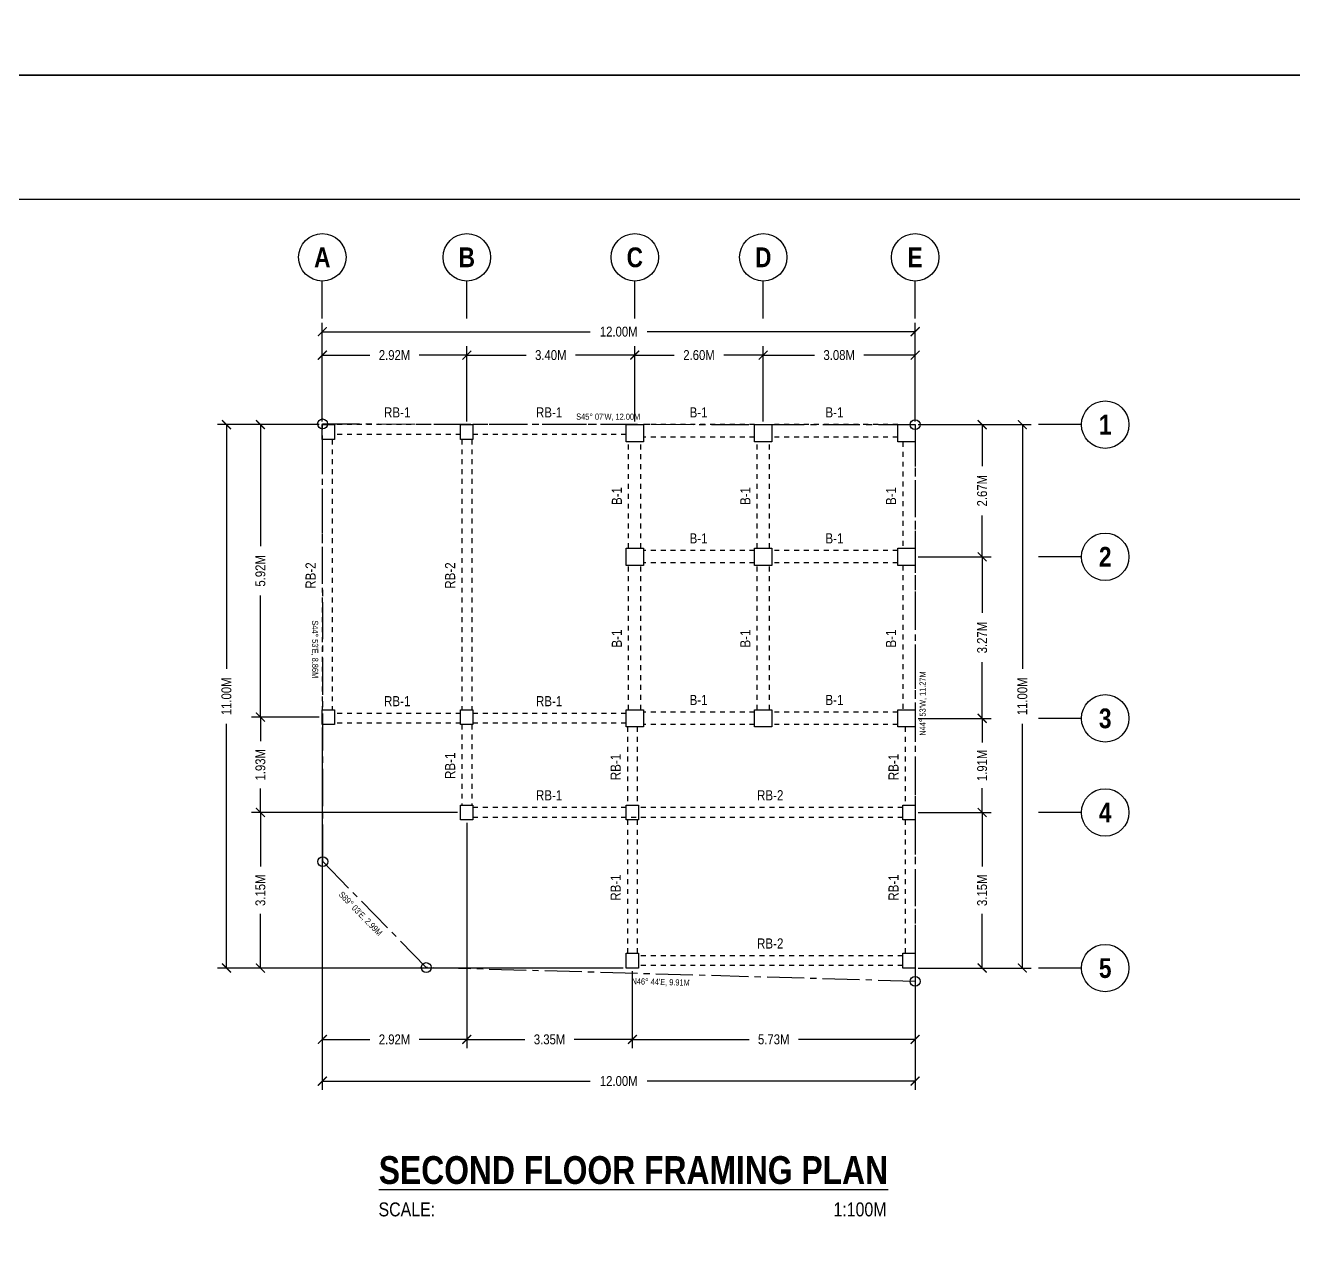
# Model space of a CAD drawing. Header units: inches. Extents: x 7263 to 14962, y 1317 to 2926.
# Drawn here: x 7289.4 to 7315.07, y 1446.5 to 1471.12 of the extents above; entities that cross this region are included whole.
import ezdxf
from ezdxf.enums import TextEntityAlignment as Align

# ---------------------------------------------------------------- set-up
doc = ezdxf.new("R2010")
doc.units = ezdxf.units.IN
doc.header["$MEASUREMENT"] = 0
for name, pattern in [('ACAD_ISO02W100', [15, 12, -3]), ('CENTER', [2, 1.25, -0.25, 0.25, -0.25]), ('CENTER2', [1.125, 0.75, -0.125, 0.125, -0.125])]:
    doc.linetypes.add(name, pattern=pattern)
for name, color, linetype in [('COLUMN', 7, 'Continuous'), ('Layer15', 7, 'Continuous'), ('Layer3', 3, 'Continuous'), ('Layer4', 4, 'Continuous'), ('Layer6', 6, 'Continuous'), ('text', 7, 'Continuous')]:
    doc.layers.add(name, color=color, linetype=linetype)
doc.layers.add('gridline', color=141, linetype='CENTER', lineweight=13)
doc.styles.add('ArialNR', font='ARIALNB.TTF')
doc.styles.get("Standard").update_dxf_attribs({"font": ''})
doc.styles.get('Standard').set_extended_font_data('Tw Cen MT Condensed')
doc.dimstyles.get("Standard").update_dxf_attribs({"dimtxt": 0.2, "dimasz": 0.18, "dimexe": 0.18, "dimexo": 0.0625, "dimgap": 0.09, "dimtad": 0, "dimzin": 0, "dimdsep": 46, "dimtxsty": 'Standard', "dimblk": 'ARCHTICK', "dimcen": 0.09, "dimclrd": 8, "dimclre": 8, "dimclrt": 2, "dimadec": 0, "dimazin": 0, "dimtfac": 1, "dimtofl": 0, "dimtmove": 0, "dimatfit": 3, "dimfxl": 1, "dimtolj": 1, "dimtzin": 0, "dimarcsym": 0})

# ---------------------------------------------------------------- blocks, each defined once
blk = doc.blocks.new('_ArchTick')
at = {"color": 0, "linetype": 'ByBlock', "const_width": 0.15}
blk.add_lwpolyline([(-0.5, -0.5), (0.5, 0.5)], dxfattribs=at)
blk = doc.blocks.new('*D108')
at = {"layer": 'Defpoints', "color": 0, "transparency": 16777216}
for p in [(7307.414, 1464.923), (7295.414, 1463.041), (7307.414, 1463.041)]:
    blk.add_point(p, dxfattribs=at)
at = {"layer": 'Layer6', "color": 8, "lineweight": -2, "transparency": 16777216}
for p, q in [((7295.414, 1463.104), (7295.414, 1465.103)), ((7307.414, 1463.104), (7307.414, 1465.103)), ((7295.414, 1464.923), (7300.838, 1464.923)), ((7307.414, 1464.923), (7301.989, 1464.923))]:
    blk.add_line(p, q, dxfattribs=at)
at = {"layer": 'Layer6', "color": 8, "lineweight": -2, "transparency": 16777216, "xscale": 0.18, "yscale": 0.18, "zscale": 0.18, "rotation": 180}
blk.add_blockref('_ArchTick', (7295.414, 1464.923), dxfattribs=at)
at = {"layer": 'Layer6', "color": 8, "lineweight": -2, "transparency": 16777216, "xscale": 0.18, "yscale": 0.18, "zscale": 0.18}
blk.add_blockref('_ArchTick', (7307.414, 1464.923), dxfattribs=at)
at = {"layer": 'Layer6', "color": 2, "transparency": 16777216, "insert": (7301.414, 1464.923), "char_height": 0.2, "attachment_point": 5}
blk.add_mtext('\\A1;12.00M', dxfattribs=at)
blk = doc.blocks.new('*D101')
at = {"layer": 'Defpoints', "color": 0, "transparency": 16777216}
for p in [(7298.339, 1464.448), (7295.414, 1463.041), (7298.339, 1463.041)]:
    blk.add_point(p, dxfattribs=at)
at = {"layer": 'Layer6', "color": 8, "lineweight": -2, "transparency": 16777216}
for p, q in [((7295.414, 1463.104), (7295.414, 1464.628)), ((7298.339, 1463.104), (7298.339, 1464.628)), ((7295.414, 1464.448), (7296.377, 1464.448)), ((7298.339, 1464.448), (7297.376, 1464.448))]:
    blk.add_line(p, q, dxfattribs=at)
at = {"layer": 'Layer6', "color": 8, "lineweight": -2, "transparency": 16777216, "xscale": 0.18, "yscale": 0.18, "zscale": 0.18, "rotation": 180}
blk.add_blockref('_ArchTick', (7295.414, 1464.448), dxfattribs=at)
at = {"layer": 'Layer6', "color": 8, "lineweight": -2, "transparency": 16777216, "xscale": 0.18, "yscale": 0.18, "zscale": 0.18}
blk.add_blockref('_ArchTick', (7298.339, 1464.448), dxfattribs=at)
at = {"layer": 'Layer6', "color": 2, "transparency": 16777216, "insert": (7296.876, 1464.448), "char_height": 0.2, "attachment_point": 5}
blk.add_mtext('\\A1;2.92M', dxfattribs=at)
blk = doc.blocks.new('*D102')
at = {"layer": 'Defpoints', "color": 0, "transparency": 16777216}
for p in [(7301.739, 1464.448), (7298.339, 1463.041), (7301.739, 1463.041)]:
    blk.add_point(p, dxfattribs=at)
at = {"layer": 'Layer6', "color": 8, "lineweight": -2, "transparency": 16777216}
for p, q in [((7298.339, 1463.104), (7298.339, 1464.628)), ((7301.739, 1463.104), (7301.739, 1464.628)), ((7298.339, 1464.448), (7299.539, 1464.448)), ((7301.739, 1464.448), (7300.538, 1464.448))]:
    blk.add_line(p, q, dxfattribs=at)
at = {"layer": 'Layer6', "color": 8, "lineweight": -2, "transparency": 16777216, "xscale": 0.18, "yscale": 0.18, "zscale": 0.18, "rotation": 180}
blk.add_blockref('_ArchTick', (7298.339, 1464.448), dxfattribs=at)
at = {"layer": 'Layer6', "color": 8, "lineweight": -2, "transparency": 16777216, "xscale": 0.18, "yscale": 0.18, "zscale": 0.18}
blk.add_blockref('_ArchTick', (7301.739, 1464.448), dxfattribs=at)
at = {"layer": 'Layer6', "color": 2, "transparency": 16777216, "insert": (7300.039, 1464.448), "char_height": 0.2, "attachment_point": 5}
blk.add_mtext('\\A1;3.40M', dxfattribs=at)
blk = doc.blocks.new('*D103')
at = {"layer": 'Defpoints', "color": 0, "transparency": 16777216}
for p in [(7304.339, 1464.448), (7301.739, 1463.041), (7304.339, 1463.041)]:
    blk.add_point(p, dxfattribs=at)
at = {"layer": 'Layer6', "color": 8, "lineweight": -2, "transparency": 16777216}
for p, q in [((7301.739, 1463.104), (7301.739, 1464.628)), ((7304.339, 1463.104), (7304.339, 1464.628)), ((7301.739, 1464.448), (7302.539, 1464.448)), ((7304.339, 1464.448), (7303.538, 1464.448))]:
    blk.add_line(p, q, dxfattribs=at)
at = {"layer": 'Layer6', "color": 8, "lineweight": -2, "transparency": 16777216, "xscale": 0.18, "yscale": 0.18, "zscale": 0.18, "rotation": 180}
blk.add_blockref('_ArchTick', (7301.739, 1464.448), dxfattribs=at)
at = {"layer": 'Layer6', "color": 8, "lineweight": -2, "transparency": 16777216, "xscale": 0.18, "yscale": 0.18, "zscale": 0.18}
blk.add_blockref('_ArchTick', (7304.339, 1464.448), dxfattribs=at)
at = {"layer": 'Layer6', "color": 2, "transparency": 16777216, "insert": (7303.039, 1464.448), "char_height": 0.2, "attachment_point": 5}
blk.add_mtext('\\A1;2.60M', dxfattribs=at)
blk = doc.blocks.new('*D109')
at = {"layer": 'Defpoints', "color": 0, "transparency": 16777216}
for p in [(7307.414, 1464.448), (7304.339, 1463.041), (7307.414, 1463.041)]:
    blk.add_point(p, dxfattribs=at)
at = {"layer": 'Layer6', "color": 8, "lineweight": -2, "transparency": 16777216}
for p, q in [((7304.339, 1463.104), (7304.339, 1464.628)), ((7307.414, 1463.104), (7307.414, 1464.628)), ((7304.339, 1464.448), (7305.377, 1464.448)), ((7307.414, 1464.448), (7306.376, 1464.448))]:
    blk.add_line(p, q, dxfattribs=at)
at = {"layer": 'Layer6', "color": 8, "lineweight": -2, "transparency": 16777216, "xscale": 0.18, "yscale": 0.18, "zscale": 0.18, "rotation": 180}
blk.add_blockref('_ArchTick', (7304.339, 1464.448), dxfattribs=at)
at = {"layer": 'Layer6', "color": 8, "lineweight": -2, "transparency": 16777216, "xscale": 0.18, "yscale": 0.18, "zscale": 0.18}
blk.add_blockref('_ArchTick', (7307.414, 1464.448), dxfattribs=at)
at = {"layer": 'Layer6', "color": 2, "transparency": 16777216, "insert": (7305.876, 1464.448), "char_height": 0.2, "attachment_point": 5}
blk.add_mtext('\\A1;3.08M', dxfattribs=at)
blk = doc.blocks.new('*D112')
at = {"layer": 'Defpoints', "color": 0, "transparency": 16777216}
for p in [(7307.414, 1463.041), (7307.414, 1452.041), (7309.584, 1452.041)]:
    blk.add_point(p, dxfattribs=at)
at = {"layer": 'Layer6', "color": 8, "lineweight": -2, "transparency": 16777216}
for p, q in [((7307.476, 1463.041), (7309.764, 1463.041)), ((7309.584, 1463.041), (7309.584, 1458.098)), ((7309.584, 1452.041), (7309.584, 1456.984)), ((7307.476, 1452.041), (7309.764, 1452.041))]:
    blk.add_line(p, q, dxfattribs=at)
at = {"layer": 'Layer6', "color": 8, "lineweight": -2, "transparency": 16777216, "xscale": 0.18, "yscale": 0.18, "zscale": 0.18}
for p, rotation in [((7309.584, 1463.041), 90), ((7309.584, 1452.041), 270)]:
    blk.add_blockref('_ArchTick', p, dxfattribs=dict(at, rotation=rotation))
at = {"layer": 'Layer6', "color": 2, "transparency": 16777216, "insert": (7309.584, 1457.541), "char_height": 0.2, "attachment_point": 5, "rotation": 90}
blk.add_mtext('\\A1;11.00M', dxfattribs=at)
blk = doc.blocks.new('*D113')
at = {"layer": 'Defpoints', "color": 0, "transparency": 16777216}
for p in [(7307.414, 1463.041), (7307.414, 1460.366), (7308.77, 1460.366)]:
    blk.add_point(p, dxfattribs=at)
at = {"layer": 'Layer6', "color": 8, "lineweight": -2, "transparency": 16777216}
for p, q in [((7307.476, 1463.041), (7308.95, 1463.041)), ((7308.77, 1463.041), (7308.77, 1462.203)), ((7308.77, 1460.366), (7308.77, 1461.204)), ((7307.476, 1460.366), (7308.95, 1460.366))]:
    blk.add_line(p, q, dxfattribs=at)
at = {"layer": 'Layer6', "color": 8, "lineweight": -2, "transparency": 16777216, "xscale": 0.18, "yscale": 0.18, "zscale": 0.18}
for p, rotation in [((7308.77, 1463.041), 90), ((7308.77, 1460.366), 270)]:
    blk.add_blockref('_ArchTick', p, dxfattribs=dict(at, rotation=rotation))
at = {"layer": 'Layer6', "color": 2, "transparency": 16777216, "insert": (7308.77, 1461.704), "char_height": 0.2, "attachment_point": 5, "rotation": 90}
blk.add_mtext('\\A1;2.67M', dxfattribs=at)
blk = doc.blocks.new('*D114')
at = {"layer": 'Defpoints', "color": 0, "transparency": 16777216}
for p in [(7307.414, 1460.366), (7307.414, 1457.096), (7308.77, 1457.096)]:
    blk.add_point(p, dxfattribs=at)
at = {"layer": 'Layer6', "color": 8, "lineweight": -2, "transparency": 16777216}
for p, q in [((7307.476, 1460.366), (7308.95, 1460.366)), ((7308.77, 1460.366), (7308.77, 1459.231)), ((7308.77, 1457.096), (7308.77, 1458.232)), ((7307.476, 1457.096), (7308.95, 1457.096))]:
    blk.add_line(p, q, dxfattribs=at)
at = {"layer": 'Layer6', "color": 8, "lineweight": -2, "transparency": 16777216, "xscale": 0.18, "yscale": 0.18, "zscale": 0.18}
for p, rotation in [((7308.77, 1460.366), 90), ((7308.77, 1457.096), 270)]:
    blk.add_blockref('_ArchTick', p, dxfattribs=dict(at, rotation=rotation))
at = {"layer": 'Layer6', "color": 2, "transparency": 16777216, "insert": (7308.77, 1458.731), "char_height": 0.2, "attachment_point": 5, "rotation": 90}
blk.add_mtext('\\A1;3.27M', dxfattribs=at)
blk = doc.blocks.new('*D115')
at = {"layer": 'Defpoints', "color": 0, "transparency": 16777216}
for p in [(7307.414, 1457.096), (7307.414, 1455.191), (7308.77, 1455.191)]:
    blk.add_point(p, dxfattribs=at)
at = {"layer": 'Layer6', "color": 8, "lineweight": -2, "transparency": 16777216}
for p, q in [((7307.476, 1457.096), (7308.95, 1457.096)), ((7308.77, 1457.096), (7308.77, 1456.605)), ((7308.77, 1455.191), (7308.77, 1455.682)), ((7307.476, 1455.191), (7308.95, 1455.191))]:
    blk.add_line(p, q, dxfattribs=at)
at = {"layer": 'Layer6', "color": 8, "lineweight": -2, "transparency": 16777216, "xscale": 0.18, "yscale": 0.18, "zscale": 0.18}
for p, rotation in [((7308.77, 1457.096), 90), ((7308.77, 1455.191), 270)]:
    blk.add_blockref('_ArchTick', p, dxfattribs=dict(at, rotation=rotation))
at = {"layer": 'Layer6', "color": 2, "transparency": 16777216, "insert": (7308.77, 1456.144), "char_height": 0.2, "attachment_point": 5, "rotation": 90}
blk.add_mtext('\\A1;1.91M', dxfattribs=at)
blk = doc.blocks.new('*D105')
at = {"layer": 'Defpoints', "color": 0, "transparency": 16777216}
for p in [(7307.414, 1455.191), (7307.414, 1452.041), (7308.77, 1452.041)]:
    blk.add_point(p, dxfattribs=at)
at = {"layer": 'Layer6', "color": 8, "lineweight": -2, "transparency": 16777216}
for p, q in [((7307.476, 1455.191), (7308.95, 1455.191)), ((7308.77, 1455.191), (7308.77, 1454.097)), ((7308.77, 1452.041), (7308.77, 1453.136)), ((7307.476, 1452.041), (7308.95, 1452.041))]:
    blk.add_line(p, q, dxfattribs=at)
at = {"layer": 'Layer6', "color": 8, "lineweight": -2, "transparency": 16777216, "xscale": 0.18, "yscale": 0.18, "zscale": 0.18}
for p, rotation in [((7308.77, 1455.191), 90), ((7308.77, 1452.041), 270)]:
    blk.add_blockref('_ArchTick', p, dxfattribs=dict(at, rotation=rotation))
at = {"layer": 'Layer6', "color": 2, "transparency": 16777216, "insert": (7308.77, 1453.616), "char_height": 0.2, "attachment_point": 5, "rotation": 90}
blk.add_mtext('\\A1;3.15M', dxfattribs=at)
blk = doc.blocks.new('*D104')
at = {"layer": 'Defpoints', "color": 0, "transparency": 16777216}
for p in [(7295.414, 1463.041), (7293.474, 1452.041), (7301.564, 1452.041)]:
    blk.add_point(p, dxfattribs=at)
at = {"layer": 'Layer6', "color": 8, "lineweight": -2, "transparency": 16777216}
for p, q in [((7295.351, 1463.041), (7293.294, 1463.041)), ((7293.474, 1463.041), (7293.474, 1458.098)), ((7293.474, 1452.041), (7293.474, 1456.984)), ((7301.501, 1452.041), (7293.294, 1452.041))]:
    blk.add_line(p, q, dxfattribs=at)
at = {"layer": 'Layer6', "color": 8, "lineweight": -2, "transparency": 16777216, "xscale": 0.18, "yscale": 0.18, "zscale": 0.18}
for p, rotation in [((7293.474, 1463.041), 90), ((7293.474, 1452.041), 270)]:
    blk.add_blockref('_ArchTick', p, dxfattribs=dict(at, rotation=rotation))
at = {"layer": 'Layer6', "color": 2, "transparency": 16777216, "insert": (7293.474, 1457.541), "char_height": 0.2, "attachment_point": 5, "rotation": 90}
blk.add_mtext('\\A1;11.00M', dxfattribs=at)
blk = doc.blocks.new('*D110')
at = {"layer": 'Defpoints', "color": 0, "transparency": 16777216}
for p in [(7295.414, 1463.041), (7294.161, 1457.121), (7295.414, 1457.121)]:
    blk.add_point(p, dxfattribs=at)
at = {"layer": 'Layer6', "color": 8, "lineweight": -2, "transparency": 16777216}
for p, q in [((7295.351, 1463.041), (7293.981, 1463.041)), ((7294.161, 1463.041), (7294.161, 1460.581)), ((7294.161, 1457.121), (7294.161, 1459.582)), ((7295.351, 1457.121), (7293.981, 1457.121))]:
    blk.add_line(p, q, dxfattribs=at)
at = {"layer": 'Layer6', "color": 8, "lineweight": -2, "transparency": 16777216, "xscale": 0.18, "yscale": 0.18, "zscale": 0.18}
for p, rotation in [((7294.161, 1463.041), 90), ((7294.161, 1457.121), 270)]:
    blk.add_blockref('_ArchTick', p, dxfattribs=dict(at, rotation=rotation))
at = {"layer": 'Layer6', "color": 2, "transparency": 16777216, "insert": (7294.161, 1460.081), "char_height": 0.2, "attachment_point": 5, "rotation": 90}
blk.add_mtext('\\A1;5.92M', dxfattribs=at)
blk = doc.blocks.new('*D111')
at = {"layer": 'Defpoints', "color": 0, "transparency": 16777216}
for p in [(7295.414, 1457.121), (7294.161, 1455.191), (7298.214, 1455.191)]:
    blk.add_point(p, dxfattribs=at)
at = {"layer": 'Layer6', "color": 8, "lineweight": -2, "transparency": 16777216}
for p, q in [((7295.351, 1457.121), (7293.981, 1457.121)), ((7294.161, 1457.121), (7294.161, 1456.637)), ((7294.161, 1455.191), (7294.161, 1455.676)), ((7298.151, 1455.191), (7293.981, 1455.191))]:
    blk.add_line(p, q, dxfattribs=at)
at = {"layer": 'Layer6', "color": 8, "lineweight": -2, "transparency": 16777216, "xscale": 0.18, "yscale": 0.18, "zscale": 0.18}
for p, rotation in [((7294.161, 1457.121), 90), ((7294.161, 1455.191), 270)]:
    blk.add_blockref('_ArchTick', p, dxfattribs=dict(at, rotation=rotation))
at = {"layer": 'Layer6', "color": 2, "transparency": 16777216, "insert": (7294.161, 1456.156), "char_height": 0.2, "attachment_point": 5, "rotation": 90}
blk.add_mtext('\\A1;1.93M', dxfattribs=at)
blk = doc.blocks.new('*D98')
at = {"layer": 'Defpoints', "color": 0, "transparency": 16777216}
for p in [(7294.161, 1455.191), (7298.214, 1455.191), (7301.564, 1452.041)]:
    blk.add_point(p, dxfattribs=at)
at = {"layer": 'Layer6', "color": 8, "lineweight": -2, "transparency": 16777216}
for p, q in [((7298.151, 1455.191), (7293.981, 1455.191)), ((7294.161, 1455.191), (7294.161, 1454.097)), ((7294.161, 1452.041), (7294.161, 1453.136)), ((7301.501, 1452.041), (7293.981, 1452.041))]:
    blk.add_line(p, q, dxfattribs=at)
at = {"layer": 'Layer6', "color": 8, "lineweight": -2, "transparency": 16777216, "xscale": 0.18, "yscale": 0.18, "zscale": 0.18}
for p, rotation in [((7294.161, 1455.191), 90), ((7294.161, 1452.041), 270)]:
    blk.add_blockref('_ArchTick', p, dxfattribs=dict(at, rotation=rotation))
at = {"layer": 'Layer6', "color": 2, "transparency": 16777216, "insert": (7294.161, 1453.616), "char_height": 0.2, "attachment_point": 5, "rotation": 90}
blk.add_mtext('\\A1;3.15M', dxfattribs=at)
blk = doc.blocks.new('*D106')
at = {"layer": 'Defpoints', "color": 0, "transparency": 16777216}
for p in [(7295.414, 1456.971), (7298.339, 1455.041), (7298.339, 1450.597)]:
    blk.add_point(p, dxfattribs=at)
at = {"layer": 'Layer6', "color": 8, "lineweight": -2, "transparency": 16777216}
for p, q in [((7295.414, 1456.909), (7295.414, 1450.417)), ((7298.339, 1454.979), (7298.339, 1450.417)), ((7295.414, 1450.597), (7296.377, 1450.597)), ((7298.339, 1450.597), (7297.376, 1450.597))]:
    blk.add_line(p, q, dxfattribs=at)
at = {"layer": 'Layer6', "color": 8, "lineweight": -2, "transparency": 16777216, "xscale": 0.18, "yscale": 0.18, "zscale": 0.18, "rotation": 180}
blk.add_blockref('_ArchTick', (7295.414, 1450.597), dxfattribs=at)
at = {"layer": 'Layer6', "color": 8, "lineweight": -2, "transparency": 16777216, "xscale": 0.18, "yscale": 0.18, "zscale": 0.18}
blk.add_blockref('_ArchTick', (7298.339, 1450.597), dxfattribs=at)
at = {"layer": 'Layer6', "color": 2, "transparency": 16777216, "insert": (7296.876, 1450.597), "char_height": 0.2, "attachment_point": 5}
blk.add_mtext('\\A1;2.92M', dxfattribs=at)
blk = doc.blocks.new('*D107')
at = {"layer": 'Defpoints', "color": 0, "transparency": 16777216}
for p in [(7298.339, 1455.041), (7301.689, 1452.041), (7301.689, 1450.597)]:
    blk.add_point(p, dxfattribs=at)
at = {"layer": 'Layer6', "color": 8, "lineweight": -2, "transparency": 16777216}
for p, q in [((7298.339, 1454.979), (7298.339, 1450.417)), ((7301.689, 1451.979), (7301.689, 1450.417)), ((7298.339, 1450.597), (7299.514, 1450.597)), ((7301.689, 1450.597), (7300.513, 1450.597))]:
    blk.add_line(p, q, dxfattribs=at)
at = {"layer": 'Layer6', "color": 8, "lineweight": -2, "transparency": 16777216, "xscale": 0.18, "yscale": 0.18, "zscale": 0.18, "rotation": 180}
blk.add_blockref('_ArchTick', (7298.339, 1450.597), dxfattribs=at)
at = {"layer": 'Layer6', "color": 8, "lineweight": -2, "transparency": 16777216, "xscale": 0.18, "yscale": 0.18, "zscale": 0.18}
blk.add_blockref('_ArchTick', (7301.689, 1450.597), dxfattribs=at)
at = {"layer": 'Layer6', "color": 2, "transparency": 16777216, "insert": (7300.014, 1450.597), "char_height": 0.2, "attachment_point": 5}
blk.add_mtext('\\A1;3.35M', dxfattribs=at)
blk = doc.blocks.new('*D99')
at = {"layer": 'Defpoints', "color": 0, "transparency": 16777216}
for p in [(7301.689, 1452.041), (7307.414, 1452.041), (7307.414, 1450.597)]:
    blk.add_point(p, dxfattribs=at)
at = {"layer": 'Layer6', "color": 8, "lineweight": -2, "transparency": 16777216}
for p, q in [((7301.689, 1451.979), (7301.689, 1450.417)), ((7307.414, 1451.979), (7307.414, 1450.417)), ((7301.689, 1450.597), (7304.052, 1450.597)), ((7307.414, 1450.597), (7305.051, 1450.597))]:
    blk.add_line(p, q, dxfattribs=at)
at = {"layer": 'Layer6', "color": 8, "lineweight": -2, "transparency": 16777216, "xscale": 0.18, "yscale": 0.18, "zscale": 0.18, "rotation": 180}
blk.add_blockref('_ArchTick', (7301.689, 1450.597), dxfattribs=at)
at = {"layer": 'Layer6', "color": 8, "lineweight": -2, "transparency": 16777216, "xscale": 0.18, "yscale": 0.18, "zscale": 0.18}
blk.add_blockref('_ArchTick', (7307.414, 1450.597), dxfattribs=at)
at = {"layer": 'Layer6', "color": 2, "transparency": 16777216, "insert": (7304.551, 1450.597), "char_height": 0.2, "attachment_point": 5}
blk.add_mtext('\\A1;5.73M', dxfattribs=at)
blk = doc.blocks.new('*D100')
at = {"layer": 'Defpoints', "color": 0, "transparency": 16777216}
for p in [(7295.414, 1456.971), (7307.414, 1452.041), (7307.414, 1449.753)]:
    blk.add_point(p, dxfattribs=at)
at = {"layer": 'Layer6', "color": 8, "lineweight": -2, "transparency": 16777216}
for p, q in [((7295.414, 1456.909), (7295.414, 1449.573)), ((7307.414, 1451.979), (7307.414, 1449.573)), ((7295.414, 1449.753), (7300.838, 1449.753)), ((7307.414, 1449.753), (7301.989, 1449.753))]:
    blk.add_line(p, q, dxfattribs=at)
at = {"layer": 'Layer6', "color": 8, "lineweight": -2, "transparency": 16777216, "xscale": 0.18, "yscale": 0.18, "zscale": 0.18, "rotation": 180}
blk.add_blockref('_ArchTick', (7295.414, 1449.753), dxfattribs=at)
at = {"layer": 'Layer6', "color": 8, "lineweight": -2, "transparency": 16777216, "xscale": 0.18, "yscale": 0.18, "zscale": 0.18}
blk.add_blockref('_ArchTick', (7307.414, 1449.753), dxfattribs=at)
at = {"layer": 'Layer6', "color": 2, "transparency": 16777216, "insert": (7301.414, 1449.753), "char_height": 0.2, "attachment_point": 5}
blk.add_mtext('\\A1;12.00M', dxfattribs=at)
blk = doc.blocks.new('lot')
at = {"layer": 'Layer3', "linetype": 'CENTER2'}
blk.add_lwpolyline([(7106.756, 1445.657), (7106.77, 1434.387), (7096.873, 1434.655), (7094.777, 1436.797), (7094.762, 1445.657)], close=True, dxfattribs=at)
at = {"layer": 'Layer4'}
for centre in [(7094.762, 1445.657), (7106.756, 1445.657), (7094.777, 1436.797), (7096.873, 1434.655), (7106.77, 1434.387)]:
    blk.add_circle(centre, 0.1, dxfattribs=at)
at = {"layer": 'Layer3', "insert": (7099.896, 1445.873), "char_height": 0.125, "attachment_point": 1}
blk.add_mtext_dynamic_manual_height_columns("{\\fTechnicLite|b0|i0|c2|p2;S45%%D 07'W, 12.00M}", width=3.85486, gutter_width=1, heights=[0], dxfattribs=at)
at = {"layer": 'Layer3', "char_height": 0.125, "attachment_point": 1}
for s, insert, rotation in [("{\\fTechnicLite|b0|i0|c2|p2;S44%%D 53'E, 8.86M}", (7094.677, 1441.68), 270.1019), ("{\\fTechnicLite|b0|i0|c2|p2;N44%%D 53'W, 11.27M}", (7106.852, 1439.361), 90.0686), ("{\\fTechnicLite|b0|i0|c2|p2;S89%%D 03'E, 2.99M}", (7095.18, 1436.207), 314.2353), ("{\\fTechnicLite|b0|i0|c2|p2;N46%%D 44'E, 9.91M}", (7101.031, 1434.448), 358.4519)]:
    blk.add_mtext_dynamic_manual_height_columns(s, width=3.85486, gutter_width=1, heights=[0], dxfattribs=dict(at, insert=insert, rotation=rotation))

msp = doc.modelspace()

# ---------------------------------------------------------------- linework, layer by layer
at = {"layer": 'COLUMN', "color": 4}
for points in [[(7295.414, 1463.041), (7295.664, 1463.041), (7295.664, 1462.741), (7295.414, 1462.741)], [(7298.214, 1463.041), (7298.464, 1463.041), (7298.464, 1462.741), (7298.214, 1462.741)], [(7301.564, 1463.041), (7301.914, 1463.041), (7301.914, 1462.691), (7301.564, 1462.691)], [(7304.164, 1463.041), (7304.514, 1463.041), (7304.514, 1462.691), (7304.164, 1462.691)], [(7307.064, 1463.041), (7307.414, 1463.041), (7307.414, 1462.691), (7307.064, 1462.691)], [(7301.564, 1460.541), (7301.914, 1460.541), (7301.914, 1460.191), (7301.564, 1460.191)], [(7304.164, 1460.541), (7304.514, 1460.541), (7304.514, 1460.191), (7304.164, 1460.191)], [(7307.064, 1460.541), (7307.414, 1460.541), (7307.414, 1460.191), (7307.064, 1460.191)], [(7295.414, 1457.271), (7295.664, 1457.271), (7295.664, 1456.971), (7295.414, 1456.971)], [(7298.214, 1457.271), (7298.464, 1457.271), (7298.464, 1456.971), (7298.214, 1456.971)], [(7301.564, 1457.271), (7301.914, 1457.271), (7301.914, 1456.921), (7301.564, 1456.921)], [(7304.164, 1457.271), (7304.514, 1457.271), (7304.514, 1456.921), (7304.164, 1456.921)], [(7307.064, 1457.271), (7307.414, 1457.271), (7307.414, 1456.921), (7307.064, 1456.921)], [(7298.214, 1455.341), (7298.464, 1455.341), (7298.464, 1455.041), (7298.214, 1455.041)], [(7301.564, 1455.341), (7301.814, 1455.341), (7301.814, 1455.041), (7301.564, 1455.041)], [(7307.164, 1455.341), (7307.414, 1455.341), (7307.414, 1455.041), (7307.164, 1455.041)], [(7301.564, 1452.341), (7301.814, 1452.341), (7301.814, 1452.041), (7301.564, 1452.041)], [(7307.164, 1452.341), (7307.414, 1452.341), (7307.414, 1452.041), (7307.164, 1452.041)]]:
    msp.add_lwpolyline(points, close=True, dxfattribs=at)
at = {"layer": 'Defpoints'}
for points in [[(7262.697, 1521.116), (7339.197, 1521.116), (7339.197, 1470.116), (7262.697, 1470.116)], [(7262.697, 1470.116), (7339.197, 1470.116), (7339.197, 1419.116), (7262.697, 1419.116)]]:
    msp.add_lwpolyline(points, close=True, dxfattribs=at)
at = {"layer": 'gridline', "linetype": 'Continuous', "lineweight": 30, "ltscale": 0.4}
for p, q in [((7295.414, 1465.19), (7295.414, 1465.948)), ((7298.339, 1465.19), (7298.339, 1465.948)), ((7301.739, 1465.19), (7301.739, 1465.948)), ((7304.339, 1465.19), (7304.339, 1465.948)), ((7307.414, 1465.19), (7307.414, 1465.948)), ((7310.781, 1463.041), (7309.911, 1463.041)), ((7310.781, 1460.366), (7309.911, 1460.366)), ((7310.781, 1457.096), (7309.911, 1457.096)), ((7310.781, 1455.191), (7309.911, 1455.191)), ((7310.781, 1452.041), (7309.911, 1452.041))]:
    msp.add_line(p, q, dxfattribs=at)
for centre in [(7295.414, 1466.428), (7298.339, 1466.428), (7301.739, 1466.428), (7304.339, 1466.428), (7307.414, 1466.428), (7311.261, 1463.041), (7311.261, 1460.366), (7311.261, 1457.096), (7311.261, 1455.191), (7311.261, 1452.041)]:
    msp.add_circle(centre, 0.48, dxfattribs=at)
at = {"layer": 'Layer15', "color": 11, "linetype": 'CENTER', "ltscale": 0.02, "true_color": 0xf27172}
for p, q in [((7298.214, 1463.041), (7295.664, 1463.041)), ((7301.564, 1463.041), (7298.464, 1463.041)), ((7304.164, 1463.041), (7301.914, 1463.041)), ((7307.064, 1463.041), (7304.514, 1463.041)), ((7298.214, 1462.841), (7295.664, 1462.841)), ((7301.564, 1462.841), (7298.464, 1462.841)), ((7304.164, 1462.791), (7301.914, 1462.791)), ((7307.064, 1462.791), (7304.514, 1462.791)), ((7295.414, 1462.741), (7295.414, 1457.271)), ((7295.614, 1462.741), (7295.614, 1457.271)), ((7298.239, 1462.741), (7298.239, 1457.271)), ((7298.439, 1462.741), (7298.439, 1457.271)), ((7301.614, 1460.541), (7301.614, 1462.691)), ((7301.864, 1460.541), (7301.864, 1462.691)), ((7304.214, 1460.541), (7304.214, 1462.691)), ((7304.464, 1460.541), (7304.464, 1462.691)), ((7307.164, 1462.691), (7307.164, 1460.541)), ((7307.414, 1462.691), (7307.414, 1460.541)), ((7304.164, 1460.491), (7301.914, 1460.491)), ((7307.064, 1460.491), (7304.514, 1460.491)), ((7304.164, 1460.241), (7301.914, 1460.241)), ((7307.064, 1460.241), (7304.514, 1460.241)), ((7301.614, 1457.271), (7301.614, 1460.191)), ((7301.864, 1457.271), (7301.864, 1460.191)), ((7304.214, 1457.271), (7304.214, 1460.191)), ((7304.464, 1457.271), (7304.464, 1460.191)), ((7307.164, 1460.191), (7307.164, 1457.271)), ((7307.414, 1460.191), (7307.414, 1457.271)), ((7298.214, 1457.196), (7295.664, 1457.196)), ((7301.564, 1457.196), (7298.464, 1457.196)), ((7304.164, 1457.221), (7301.914, 1457.221)), ((7307.064, 1457.221), (7304.514, 1457.221)), ((7298.214, 1456.996), (7295.664, 1456.996)), ((7298.239, 1456.971), (7298.239, 1455.341)), ((7298.439, 1456.971), (7298.439, 1455.341)), ((7301.564, 1456.996), (7298.464, 1456.996)), ((7301.589, 1456.921), (7301.589, 1455.341)), ((7301.789, 1456.921), (7301.789, 1455.341)), ((7304.164, 1456.971), (7301.914, 1456.971)), ((7307.064, 1456.971), (7304.514, 1456.971)), ((7307.214, 1456.921), (7307.214, 1455.341)), ((7307.414, 1456.921), (7307.414, 1455.341)), ((7301.564, 1455.291), (7298.464, 1455.291)), ((7307.164, 1455.091), (7298.464, 1455.091)), ((7307.164, 1455.291), (7301.814, 1455.291)), ((7301.589, 1455.041), (7301.589, 1452.341)), ((7301.789, 1455.041), (7301.789, 1452.341)), ((7307.214, 1455.041), (7307.214, 1452.341)), ((7307.414, 1455.041), (7307.414, 1452.341)), ((7307.164, 1452.291), (7301.814, 1452.291)), ((7307.164, 1452.091), (7301.814, 1452.091))]:
    msp.add_line(p, q, dxfattribs=at)
at = {"layer": 'Layer6'}
msp.add_lwpolyline([(7336.687, 1421.626), (7266.712, 1421.626), (7266.712, 1467.606), (7336.687, 1467.606)], close=True, dxfattribs=at)

# ---------------------------------------------------------------- block references
at = {"layer": 'Layer3', "rotation": 359.931411311125}
msp.add_blockref('lot', (198.932, 25.893), dxfattribs=at)

# ---------------------------------------------------------------- texts
at = {"layer": 'Layer3', "insert": (7293.097, 1448.234), "char_height": 0.5625, "attachment_point": 1}
msp.add_mtext_dynamic_manual_height_columns('\\pi3.46027;{\\fArial Narrow|b1|i0|c0|p34;\\LSECOND FLOOR FRAMING PLAN\\P\\pi3.45481;\\fArial Narrow|b0|i0|c0|p34;\\H0.5x;\\lSCALE:                                                                                          1:100M}', width=17.1549, gutter_width=1, heights=[0], dxfattribs=at)
at = {"layer": 'text', "ltscale": 0.03, "style": 'ArialNR'}
for s, p in [('A', (7295.414, 1466.428)), ('B', (7298.339, 1466.428)), ('C', (7301.739, 1466.428)), ('D', (7304.339, 1466.428)), ('E', (7307.414, 1466.428)), ('1', (7311.261, 1463.041)), ('2', (7311.261, 1460.366)), ('3', (7311.261, 1457.096)), ('4', (7311.261, 1455.191)), ('5', (7311.261, 1452.041))]:
    msp.add_text(s, height=0.4, dxfattribs=at).set_placement(p, align=Align.MIDDLE_CENTER)
at = {"layer": 'text', "color": 52, "linetype": 'ACAD_ISO02W100', "true_color": 0xc8c92d, "char_height": 0.2048, "attachment_point": 5}
for s, insert in [('RB-1', (7296.93, 1463.289)), ('RB-1', (7300.005, 1463.289)), ('B-1', (7303.03, 1463.289)), ('B-1', (7305.78, 1463.289)), ('B-1', (7303.03, 1460.739)), ('B-1', (7305.78, 1460.739)), ('RB-1', (7296.93, 1457.444)), ('RB-1', (7300.005, 1457.444)), ('B-1', (7303.03, 1457.469)), ('B-1', (7305.78, 1457.469)), ('RB-1', (7300.005, 1455.539)), ('RB-2', (7304.48, 1455.539)), ('RB-2', (7304.48, 1452.539))]:
    msp.add_mtext_dynamic_manual_height_columns(s, width=0.38295, gutter_width=12.5, heights=[0], dxfattribs=dict(at, insert=insert))
at = {"layer": 'text', "color": 52, "linetype": 'ACAD_ISO02W100', "true_color": 0xc8c92d, "char_height": 0.2048, "attachment_point": 5, "rotation": 90}
for s, insert in [('B-1', (7301.376, 1461.596)), ('B-1', (7303.976, 1461.596)), ('B-1', (7306.926, 1461.596)), ('RB-2', (7295.176, 1459.986)), ('RB-2', (7298.001, 1459.986)), ('B-1', (7301.376, 1458.711)), ('B-1', (7303.976, 1458.711)), ('B-1', (7306.926, 1458.711)), ('RB-1', (7298.001, 1456.136)), ('RB-1', (7301.351, 1456.111)), ('RB-1', (7306.976, 1456.111)), ('RB-1', (7301.351, 1453.671)), ('RB-1', (7306.976, 1453.671))]:
    msp.add_mtext_dynamic_manual_height_columns(s, width=0.38295, gutter_width=12.5, heights=[0], dxfattribs=dict(at, insert=insert))

# ---------------------------------------------------------------- dimensions: what is measured, and where the dimension line sits
at = {"layer": 'Layer6'}
for base, p1, p2, picture, middle in [((7307.414, 1464.923), (7295.414, 1463.041), (7307.414, 1463.041), '*D108', (7301.414, 1464.923)), ((7298.33863, 1464.44805), (7295.41364, 1463.04122), (7298.33863, 1463.04122), '*D101', (7296.87614, 1464.44805)), ((7301.739, 1464.448), (7298.339, 1463.041), (7301.739, 1463.041), '*D102', (7300.039, 1464.448)), ((7304.339, 1464.448), (7301.739, 1463.041), (7304.339, 1463.041), '*D103', (7303.039, 1464.448)), ((7307.413626589, 1464.44805216), (7304.338626589, 1463.04104058), (7307.413626589, 1463.041221828), '*D109', (7305.876126589, 1464.44805216)), ((7298.33863, 1450.59675), (7295.41364, 1456.9714), (7298.33863, 1455.04104), '*D106', (7296.87614, 1450.59675)), ((7307.414, 1449.753), (7295.414, 1456.971), (7307.414, 1452.041), '*D100', (7301.414, 1449.753)), ((7301.689, 1450.597), (7298.339, 1455.041), (7301.689, 1452.041), '*D107', (7300.014, 1450.597)), ((7307.41364, 1450.59675), (7301.68863, 1452.04104), (7307.41364, 1452.04104), '*D99', (7304.55114, 1450.59675))]:
    dim = msp.add_linear_dim(base=base, p1=p1, p2=p2, dimstyle='Standard', override={"dimpost": 'M'}, dxfattribs=at)
    dim.commit()
    dim.dimension.update_dxf_attribs({"geometry": picture, "text_midpoint": middle})
for base, p1, p2, picture, middle in [((7293.474, 1452.041), (7295.414, 1463.041), (7301.564, 1452.041), '*D104', (7293.474, 1457.541)), ((7294.161, 1457.121), (7295.414, 1463.041), (7295.414, 1457.121), '*D110', (7294.161, 1460.081)), ((7309.584, 1452.041), (7307.414, 1463.041), (7307.414, 1452.041), '*D112', (7309.584, 1457.541)), ((7308.7695, 1460.3662), (7307.4136, 1463.041), (7307.4136, 1460.3662), '*D113', (7308.7695, 1461.7036)), ((7308.77, 1457.096), (7307.414, 1460.366), (7307.414, 1457.096), '*D114', (7308.77, 1458.731)), ((7294.161, 1455.191), (7295.414, 1457.121), (7298.214, 1455.191), '*D111', (7294.161, 1456.156)), ((7308.7695, 1455.191), (7307.4136, 1457.0962), (7307.4136, 1455.191), '*D115', (7308.7695, 1456.1436)), ((7294.161, 1455.191), (7301.564, 1452.041), (7298.214, 1455.191), '*D98', (7294.161, 1453.616)), ((7308.77, 1452.041), (7307.414, 1455.191), (7307.414, 1452.041), '*D105', (7308.77, 1453.616))]:
    dim = msp.add_linear_dim(base=base, p1=p1, p2=p2, angle=90, dimstyle='Standard', override={"dimpost": 'M'}, dxfattribs=at)
    dim.commit()
    dim.dimension.update_dxf_attribs({"geometry": picture, "text_midpoint": middle})

doc.saveas('drawing.dxf')
